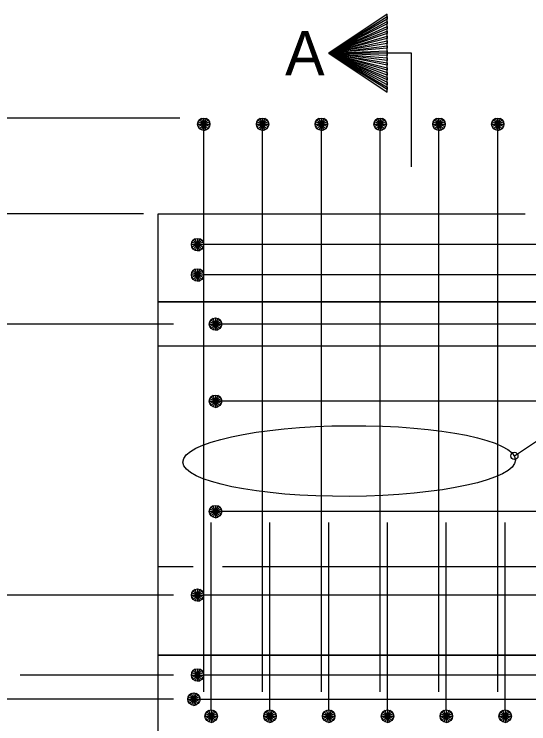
# Model space of a CAD drawing. Extents: x -22.6 to 41.6, y -1.6 to 24.3.
# Drawn here: x 3.317 to 5.505, y 3.598 to 6.613 of the extents above; entities that cross this region are included whole.
import ezdxf

# ---------------------------------------------------------------- set-up
doc = ezdxf.new("R2010")
doc.units = 0
for name, color, linetype in [('Dimension Lines', 7, 'Continuous'), ('Rebar Lines', 7, 'Continuous'), ('Sup Concrete Girder Lines', 7, 'Continuous'), ('Text', 7, 'Continuous')]:
    doc.layers.add(name, color=color, linetype=linetype)

msp = doc.modelspace()

# ---------------------------------------------------------------- linework, layer by layer
at = {"layer": 'Dimension Lines'}
for p, q in [((4.022, 6.1713), (2.5976, 6.1713)), ((3.8668, 5.765), (1.6525, 5.765)), ((3.995, 5.296), (2.7711, 5.296)), ((3.995, 4.1446), (2.7711, 4.1446)), ((3.995, 3.805), (3.3425, 3.805)), ((3.995, 3.7025), (3.1878, 3.7025))]:
    msp.add_line(p, q, dxfattribs=at)
for points in [[(4.903, 6.6126), (4.6549, 6.4473), (4.903, 6.6024), (4.903, 6.5921), (4.6549, 6.4473), (4.903, 6.5818), (4.903, 6.5714), (4.6549, 6.4473), (4.903, 6.561), (4.903, 6.5507), (4.6549, 6.4473), (4.903, 6.5403), (4.903, 6.53), (4.6549, 6.4473), (4.903, 6.5197), (4.903, 6.5094), (4.6549, 6.4473), (4.903, 6.499), (4.903, 6.4887), (4.6549, 6.4473), (4.903, 6.4783), (4.903, 6.4679), (4.6549, 6.4473), (4.903, 6.4576), (4.903, 6.437), (4.6549, 6.4473), (4.903, 6.4266), (4.903, 6.4163), (4.6549, 6.4473), (4.903, 6.4059), (4.903, 6.3956), (4.6549, 6.4473), (4.903, 6.3852), (4.903, 6.3749), (4.6549, 6.4473), (4.903, 6.3645), (4.903, 6.3542), (4.6549, 6.4473), (4.903, 6.3438), (4.903, 6.3335), (4.6549, 6.4473), (4.903, 6.3231), (4.903, 6.3128), (4.6549, 6.4473), (4.903, 6.3024), (4.903, 6.2921), (4.6549, 6.4473), (4.903, 6.282), (4.903, 6.6126), (4.6549, 6.4473), (4.903, 6.6024)], [(5.0058, 5.9638), (5.0058, 6.4473), (4.6549, 6.4473)], [(5.4436, 4.7358), (5.6318, 4.8609), (6.1631, 4.8609)]]:
    msp.add_lwpolyline(points, dxfattribs=at)
msp.add_circle((5.4436, 4.7358), 0.0154, dxfattribs=at)
msp.add_ellipse((4.7415, 4.7141), major_axis=(0.7069, 0.0044), ratio=0.212389, dxfattribs=at)
at = {"layer": 'Rebar Lines'}
for p, q in [((4.1232, 3.7338), (4.1232, 6.1713)), ((4.3732, 3.7338), (4.3732, 6.1713)), ((4.6232, 3.7338), (4.6232, 6.1713)), ((4.8732, 3.7338), (4.8732, 6.1713)), ((5.1232, 3.7338), (5.1232, 6.1713)), ((5.3731, 3.7338), (5.3731, 6.1713)), ((5.8218, 5.6335), (4.1232, 5.6335)), ((6.2558, 5.5047), (4.1232, 5.5047)), ((6.7801, 5.296), (4.1731, 5.296)), ((7.0761, 4.9682), (4.1731, 4.9682)), ((7.0761, 4.4994), (4.1731, 4.4994)), ((4.1545, 3.6567), (4.1545, 4.4525)), ((4.4045, 3.6567), (4.4045, 4.4525)), ((4.6544, 3.6567), (4.6544, 4.4525)), ((4.9044, 3.6567), (4.9044, 4.4525)), ((5.1544, 3.6567), (5.1544, 4.4525)), ((5.4044, 3.6567), (5.4044, 4.4525)), ((7.0761, 4.1446), (4.1232, 4.1446)), ((6.6035, 3.805), (4.1232, 3.805)), ((4.0549, 3.7025), (7.0761, 3.7025))]:
    msp.add_line(p, q, dxfattribs=at)
for points in [[(4.1232, 6.1713), (4.1333, 6.1694), (4.1419, 6.1636), (4.1477, 6.155), (4.1496, 6.1449), (4.1477, 6.1348), (4.1419, 6.1262), (4.1334, 6.1206), (4.1232, 6.1185), (4.1132, 6.1206), (4.1046, 6.1262), (4.0989, 6.1348), (4.0968, 6.1449), (4.0989, 6.155), (4.1045, 6.1636), (4.1131, 6.1694), (4.1232, 6.1713), (4.1232, 6.1449), (4.1232, 6.1185), (4.1334, 6.1206), (4.1232, 6.1449), (4.1419, 6.1262), (4.1477, 6.1348), (4.1232, 6.1449), (4.1496, 6.1449), (4.1477, 6.155), (4.1232, 6.1449), (4.1419, 6.1636), (4.1333, 6.1694), (4.1232, 6.1449), (4.1131, 6.1694), (4.1045, 6.1636), (4.1232, 6.1449), (4.0989, 6.155), (4.0968, 6.1449), (4.1232, 6.1449), (4.0989, 6.1348), (4.1046, 6.1262), (4.1232, 6.1449), (4.1132, 6.1206)], [(4.3732, 6.1713), (4.3833, 6.1694), (4.3919, 6.1636), (4.3976, 6.155), (4.3996, 6.1449), (4.3976, 6.1348), (4.3919, 6.1262), (4.3833, 6.1206), (4.3732, 6.1185), (4.3631, 6.1206), (4.3545, 6.1262), (4.3488, 6.1348), (4.3468, 6.1449), (4.3488, 6.155), (4.3545, 6.1636), (4.3631, 6.1694), (4.3732, 6.1713), (4.3732, 6.1449), (4.3732, 6.1185), (4.3833, 6.1206), (4.3732, 6.1449), (4.3919, 6.1262), (4.3976, 6.1348), (4.3732, 6.1449), (4.3996, 6.1449), (4.3976, 6.155), (4.3732, 6.1449), (4.3919, 6.1636), (4.3833, 6.1694), (4.3732, 6.1449), (4.3631, 6.1694), (4.3545, 6.1636), (4.3732, 6.1449), (4.3488, 6.155), (4.3468, 6.1449), (4.3732, 6.1449), (4.3488, 6.1348), (4.3545, 6.1262), (4.3732, 6.1449), (4.3631, 6.1206)], [(4.6232, 6.1713), (4.6333, 6.1694), (4.6419, 6.1636), (4.6476, 6.155), (4.6496, 6.1449), (4.6476, 6.1348), (4.6419, 6.1262), (4.6333, 6.1206), (4.6232, 6.1185), (4.6131, 6.1206), (4.6045, 6.1262), (4.5988, 6.1348), (4.5968, 6.1449), (4.5988, 6.155), (4.6045, 6.1636), (4.613, 6.1694), (4.6232, 6.1713), (4.6232, 6.1449), (4.6232, 6.1185), (4.6333, 6.1206), (4.6232, 6.1449), (4.6419, 6.1262), (4.6476, 6.1348), (4.6232, 6.1449), (4.6496, 6.1449), (4.6476, 6.155), (4.6232, 6.1449), (4.6419, 6.1636), (4.6333, 6.1694), (4.6232, 6.1449), (4.613, 6.1694), (4.6045, 6.1636), (4.6232, 6.1449), (4.5988, 6.155), (4.5968, 6.1449), (4.6232, 6.1449), (4.5988, 6.1348), (4.6045, 6.1262), (4.6232, 6.1449), (4.6131, 6.1206)], [(4.8732, 6.1713), (4.8832, 6.1694), (4.8918, 6.1636), (4.8975, 6.155), (4.8996, 6.1449), (4.8975, 6.1348), (4.8918, 6.1262), (4.8833, 6.1206), (4.8732, 6.1185), (4.8631, 6.1206), (4.8545, 6.1262), (4.8487, 6.1348), (4.8467, 6.1449), (4.8487, 6.155), (4.8544, 6.1636), (4.863, 6.1694), (4.8732, 6.1713), (4.8732, 6.1449), (4.8732, 6.1185), (4.8833, 6.1206), (4.8732, 6.1449), (4.8918, 6.1262), (4.8975, 6.1348), (4.8732, 6.1449), (4.8996, 6.1449), (4.8975, 6.155), (4.8732, 6.1449), (4.8918, 6.1636), (4.8832, 6.1694), (4.8732, 6.1449), (4.863, 6.1694), (4.8544, 6.1636), (4.8732, 6.1449), (4.8487, 6.155), (4.8467, 6.1449), (4.8732, 6.1449), (4.8487, 6.1348), (4.8545, 6.1262), (4.8732, 6.1449), (4.8631, 6.1206)], [(5.1232, 6.1713), (5.1332, 6.1694), (5.1418, 6.1636), (5.1475, 6.155), (5.1496, 6.1449), (5.1475, 6.1348), (5.1418, 6.1262), (5.1333, 6.1206), (5.1232, 6.1185), (5.1131, 6.1206), (5.1045, 6.1262), (5.0987, 6.1348), (5.0967, 6.1449), (5.0987, 6.155), (5.1044, 6.1636), (5.113, 6.1694), (5.1232, 6.1713), (5.1232, 6.1449), (5.1232, 6.1185), (5.1333, 6.1206), (5.1232, 6.1449), (5.1418, 6.1262), (5.1475, 6.1348), (5.1232, 6.1449), (5.1496, 6.1449), (5.1475, 6.155), (5.1232, 6.1449), (5.1418, 6.1636), (5.1332, 6.1694), (5.1232, 6.1449), (5.113, 6.1694), (5.1044, 6.1636), (5.1232, 6.1449), (5.0987, 6.155), (5.0967, 6.1449), (5.1232, 6.1449), (5.0987, 6.1348), (5.1045, 6.1262), (5.1232, 6.1449), (5.1131, 6.1206)], [(5.3731, 6.1713), (5.3832, 6.1694), (5.3918, 6.1636), (5.3975, 6.155), (5.3995, 6.1449), (5.3975, 6.1348), (5.3918, 6.1262), (5.3832, 6.1206), (5.3731, 6.1185), (5.363, 6.1206), (5.3544, 6.1262), (5.3487, 6.1348), (5.3467, 6.1449), (5.3487, 6.155), (5.3544, 6.1636), (5.363, 6.1694), (5.3731, 6.1713), (5.3731, 6.1449), (5.3731, 6.1185), (5.3832, 6.1206), (5.3731, 6.1449), (5.3918, 6.1262), (5.3975, 6.1348), (5.3731, 6.1449), (5.3995, 6.1449), (5.3975, 6.155), (5.3731, 6.1449), (5.3918, 6.1636), (5.3832, 6.1694), (5.3731, 6.1449), (5.363, 6.1694), (5.3544, 6.1636), (5.3731, 6.1449), (5.3487, 6.155), (5.3467, 6.1449), (5.3731, 6.1449), (5.3487, 6.1348), (5.3544, 6.1262), (5.3731, 6.1449), (5.363, 6.1206)], [(4.0968, 5.6599), (4.1069, 5.6579), (4.1155, 5.6522), (4.1212, 5.6436), (4.1232, 5.6335), (4.1212, 5.6234), (4.1155, 5.6148), (4.107, 5.6091), (4.0968, 5.6071), (4.0868, 5.6091), (4.0782, 5.6148), (4.0724, 5.6234), (4.0704, 5.6335), (4.0724, 5.6436), (4.0781, 5.6521), (4.0867, 5.6579), (4.0968, 5.6599), (4.0968, 5.6335), (4.0968, 5.6071), (4.107, 5.6091), (4.0968, 5.6335), (4.1155, 5.6148), (4.1212, 5.6234), (4.0968, 5.6335), (4.1232, 5.6335), (4.1212, 5.6436), (4.0968, 5.6335), (4.1155, 5.6522), (4.1069, 5.6579), (4.0968, 5.6335), (4.0867, 5.6579), (4.0781, 5.6521), (4.0968, 5.6335), (4.0724, 5.6436), (4.0704, 5.6335), (4.0968, 5.6335), (4.0724, 5.6234), (4.0782, 5.6148), (4.0968, 5.6335), (4.0868, 5.6091)], [(4.0968, 5.5311), (4.1069, 5.5291), (4.1155, 5.5234), (4.1212, 5.5148), (4.1232, 5.5047), (4.1212, 5.4946), (4.1155, 5.486), (4.107, 5.4803), (4.0968, 5.4783), (4.0868, 5.4803), (4.0782, 5.486), (4.0724, 5.4946), (4.0704, 5.5047), (4.0724, 5.5148), (4.0781, 5.5233), (4.0867, 5.5291), (4.0968, 5.5311), (4.0968, 5.5047), (4.0968, 5.4783), (4.107, 5.4803), (4.0968, 5.5047), (4.1155, 5.486), (4.1212, 5.4946), (4.0968, 5.5047), (4.1232, 5.5047), (4.1212, 5.5148), (4.0968, 5.5047), (4.1155, 5.5234), (4.1069, 5.5291), (4.0968, 5.5047), (4.0867, 5.5291), (4.0781, 5.5233), (4.0968, 5.5047), (4.0724, 5.5148), (4.0704, 5.5047), (4.0968, 5.5047), (4.0724, 5.4946), (4.0782, 5.486), (4.0968, 5.5047), (4.0868, 5.4803)], [(4.1731, 5.3224), (4.1832, 5.3204), (4.1918, 5.3147), (4.1975, 5.3061), (4.1995, 5.296), (4.1975, 5.2859), (4.1918, 5.2773), (4.1833, 5.2716), (4.1731, 5.2696), (4.1631, 5.2716), (4.1545, 5.2773), (4.1487, 5.2859), (4.1467, 5.296), (4.1487, 5.3061), (4.1544, 5.3147), (4.163, 5.3204), (4.1731, 5.3224), (4.1731, 5.296), (4.1731, 5.2696), (4.1833, 5.2716), (4.1731, 5.296), (4.1918, 5.2773), (4.1975, 5.2859), (4.1731, 5.296), (4.1995, 5.296), (4.1975, 5.3061), (4.1731, 5.296), (4.1918, 5.3147), (4.1832, 5.3204), (4.1731, 5.296), (4.163, 5.3204), (4.1544, 5.3147), (4.1731, 5.296), (4.1487, 5.3061), (4.1467, 5.296), (4.1731, 5.296), (4.1487, 5.2859), (4.1545, 5.2773), (4.1731, 5.296), (4.1631, 5.2716)], [(4.1731, 4.9946), (4.1832, 4.9926), (4.1918, 4.9869), (4.1975, 4.9783), (4.1995, 4.9682), (4.1975, 4.9581), (4.1918, 4.9495), (4.1833, 4.9438), (4.1731, 4.9418), (4.1631, 4.9438), (4.1545, 4.9495), (4.1487, 4.9581), (4.1467, 4.9682), (4.1487, 4.9783), (4.1544, 4.9868), (4.163, 4.9926), (4.1731, 4.9946), (4.1731, 4.9682), (4.1731, 4.9418), (4.1833, 4.9438), (4.1731, 4.9682), (4.1918, 4.9495), (4.1975, 4.9581), (4.1731, 4.9682), (4.1995, 4.9682), (4.1975, 4.9783), (4.1731, 4.9682), (4.1918, 4.9869), (4.1832, 4.9926), (4.1731, 4.9682), (4.163, 4.9926), (4.1544, 4.9868), (4.1731, 4.9682), (4.1487, 4.9783), (4.1467, 4.9682), (4.1731, 4.9682), (4.1487, 4.9581), (4.1545, 4.9495), (4.1731, 4.9682), (4.1631, 4.9438)], [(4.1731, 4.5258), (4.1832, 4.5238), (4.1918, 4.5181), (4.1975, 4.5095), (4.1995, 4.4994), (4.1975, 4.4893), (4.1918, 4.4807), (4.1833, 4.475), (4.1731, 4.473), (4.1631, 4.475), (4.1545, 4.4807), (4.1487, 4.4893), (4.1467, 4.4994), (4.1487, 4.5095), (4.1544, 4.5181), (4.163, 4.5238), (4.1731, 4.5258), (4.1731, 4.4994), (4.1731, 4.473), (4.1833, 4.475), (4.1731, 4.4994), (4.1918, 4.4807), (4.1975, 4.4893), (4.1731, 4.4994), (4.1995, 4.4994), (4.1975, 4.5095), (4.1731, 4.4994), (4.1918, 4.5181), (4.1832, 4.5238), (4.1731, 4.4994), (4.163, 4.5238), (4.1544, 4.5181), (4.1731, 4.4994), (4.1487, 4.5095), (4.1467, 4.4994), (4.1731, 4.4994), (4.1487, 4.4893), (4.1545, 4.4807), (4.1731, 4.4994), (4.1631, 4.475)], [(4.0968, 4.171), (4.1069, 4.169), (4.1155, 4.1633), (4.1212, 4.1547), (4.1232, 4.1446), (4.1212, 4.1345), (4.1155, 4.1259), (4.107, 4.1202), (4.0968, 4.1182), (4.0868, 4.1202), (4.0782, 4.1259), (4.0724, 4.1345), (4.0704, 4.1446), (4.0724, 4.1547), (4.0781, 4.1633), (4.0867, 4.169), (4.0968, 4.171), (4.0968, 4.1446), (4.0968, 4.1182), (4.107, 4.1202), (4.0968, 4.1446), (4.1155, 4.1259), (4.1212, 4.1345), (4.0968, 4.1446), (4.1232, 4.1446), (4.1212, 4.1547), (4.0968, 4.1446), (4.1155, 4.1633), (4.1069, 4.169), (4.0968, 4.1446), (4.0867, 4.169), (4.0781, 4.1633), (4.0968, 4.1446), (4.0724, 4.1547), (4.0704, 4.1446), (4.0968, 4.1446), (4.0724, 4.1345), (4.0782, 4.1259), (4.0968, 4.1446), (4.0868, 4.1202)], [(4.0968, 3.8314), (4.1069, 3.8295), (4.1155, 3.8237), (4.1212, 3.8151), (4.1232, 3.805), (4.1212, 3.7949), (4.1155, 3.7863), (4.107, 3.7807), (4.0968, 3.7786), (4.0868, 3.7807), (4.0782, 3.7863), (4.0724, 3.7949), (4.0704, 3.805), (4.0724, 3.8151), (4.0781, 3.8237), (4.0867, 3.8295), (4.0968, 3.8314), (4.0968, 3.805), (4.0968, 3.7786), (4.107, 3.7807), (4.0968, 3.805), (4.1155, 3.7863), (4.1212, 3.7949), (4.0968, 3.805), (4.1232, 3.805), (4.1212, 3.8151), (4.0968, 3.805), (4.1155, 3.8237), (4.1069, 3.8295), (4.0968, 3.805), (4.0867, 3.8295), (4.0781, 3.8237), (4.0968, 3.805), (4.0724, 3.8151), (4.0704, 3.805), (4.0968, 3.805), (4.0724, 3.7949), (4.0782, 3.7863), (4.0968, 3.805), (4.0868, 3.7807)], [(4.0813, 3.7289), (4.0914, 3.727), (4.1, 3.7212), (4.1057, 3.7126), (4.1077, 3.7025), (4.1057, 3.6924), (4.1, 3.6838), (4.0915, 3.6782), (4.0813, 3.6761), (4.0712, 3.6782), (4.0627, 3.6838), (4.0569, 3.6924), (4.0549, 3.7025), (4.0569, 3.7126), (4.0626, 3.7212), (4.0711, 3.727), (4.0813, 3.7289), (4.0813, 3.7025), (4.0813, 3.6761), (4.0915, 3.6782), (4.0813, 3.7025), (4.1, 3.6838), (4.1057, 3.6924), (4.0813, 3.7025), (4.1077, 3.7025), (4.1057, 3.7126), (4.0813, 3.7025), (4.1, 3.7212), (4.0914, 3.727), (4.0813, 3.7025), (4.0711, 3.727), (4.0626, 3.7212), (4.0813, 3.7025), (4.0569, 3.7126), (4.0549, 3.7025), (4.0813, 3.7025), (4.0569, 3.6924), (4.0627, 3.6838), (4.0813, 3.7025), (4.0712, 3.6782)], [(4.1545, 3.6567), (4.1646, 3.6547), (4.1732, 3.649), (4.179, 3.6404), (4.1809, 3.6303), (4.179, 3.6202), (4.1732, 3.6116), (4.1646, 3.6059), (4.1545, 3.6039), (4.1444, 3.6059), (4.1358, 3.6116), (4.1301, 3.6202), (4.1281, 3.6303), (4.1301, 3.6404), (4.1358, 3.6489), (4.1444, 3.6547), (4.1545, 3.6567), (4.1545, 3.6303), (4.1545, 3.6039), (4.1646, 3.6059), (4.1545, 3.6303), (4.1732, 3.6116), (4.179, 3.6202), (4.1545, 3.6303), (4.1809, 3.6303), (4.179, 3.6404), (4.1545, 3.6303), (4.1732, 3.649), (4.1646, 3.6547), (4.1545, 3.6303), (4.1444, 3.6547), (4.1358, 3.6489), (4.1545, 3.6303), (4.1301, 3.6404), (4.1281, 3.6303), (4.1545, 3.6303), (4.1301, 3.6202), (4.1358, 3.6116), (4.1545, 3.6303), (4.1444, 3.6059)], [(4.4045, 3.6567), (4.4146, 3.6547), (4.4232, 3.649), (4.4289, 3.6404), (4.4309, 3.6303), (4.4289, 3.6202), (4.4232, 3.6116), (4.4146, 3.6059), (4.4045, 3.6039), (4.3944, 3.6059), (4.3858, 3.6116), (4.38, 3.6202), (4.378, 3.6303), (4.38, 3.6404), (4.3858, 3.6489), (4.3943, 3.6547), (4.4045, 3.6567), (4.4045, 3.6303), (4.4045, 3.6039), (4.4146, 3.6059), (4.4045, 3.6303), (4.4232, 3.6116), (4.4289, 3.6202), (4.4045, 3.6303), (4.4309, 3.6303), (4.4289, 3.6404), (4.4045, 3.6303), (4.4232, 3.649), (4.4146, 3.6547), (4.4045, 3.6303), (4.3943, 3.6547), (4.3858, 3.6489), (4.4045, 3.6303), (4.38, 3.6404), (4.378, 3.6303), (4.4045, 3.6303), (4.38, 3.6202), (4.3858, 3.6116), (4.4045, 3.6303), (4.3944, 3.6059)], [(4.6544, 3.6567), (4.6645, 3.6547), (4.6731, 3.649), (4.6789, 3.6404), (4.6808, 3.6303), (4.6789, 3.6202), (4.6731, 3.6116), (4.6646, 3.6059), (4.6544, 3.6039), (4.6444, 3.6059), (4.6358, 3.6116), (4.63, 3.6201), (4.628, 3.6303), (4.63, 3.6404), (4.6357, 3.6489), (4.6443, 3.6547), (4.6544, 3.6567), (4.6544, 3.6303), (4.6544, 3.6039), (4.6646, 3.6059), (4.6544, 3.6303), (4.6731, 3.6116), (4.6789, 3.6202), (4.6544, 3.6303), (4.6808, 3.6303), (4.6789, 3.6404), (4.6544, 3.6303), (4.6731, 3.649), (4.6645, 3.6547), (4.6544, 3.6303), (4.6443, 3.6547), (4.6357, 3.6489), (4.6544, 3.6303), (4.63, 3.6404), (4.628, 3.6303), (4.6544, 3.6303), (4.63, 3.6201), (4.6358, 3.6116), (4.6544, 3.6303), (4.6444, 3.6059)], [(4.9044, 3.6567), (4.9145, 3.6547), (4.9231, 3.649), (4.9288, 3.6404), (4.9308, 3.6303), (4.9288, 3.6202), (4.9231, 3.6116), (4.9145, 3.6059), (4.9044, 3.6039), (4.8943, 3.6059), (4.8857, 3.6116), (4.88, 3.6201), (4.878, 3.6303), (4.88, 3.6404), (4.8857, 3.6489), (4.8943, 3.6547), (4.9044, 3.6567), (4.9044, 3.6303), (4.9044, 3.6039), (4.9145, 3.6059), (4.9044, 3.6303), (4.9231, 3.6116), (4.9288, 3.6202), (4.9044, 3.6303), (4.9308, 3.6303), (4.9288, 3.6404), (4.9044, 3.6303), (4.9231, 3.649), (4.9145, 3.6547), (4.9044, 3.6303), (4.8943, 3.6547), (4.8857, 3.6489), (4.9044, 3.6303), (4.88, 3.6404), (4.878, 3.6303), (4.9044, 3.6303), (4.88, 3.6201), (4.8857, 3.6116), (4.9044, 3.6303), (4.8943, 3.6059)], [(5.1544, 3.6567), (5.1645, 3.6547), (5.1731, 3.649), (5.1788, 3.6404), (5.1808, 3.6303), (5.1788, 3.6202), (5.1731, 3.6116), (5.1645, 3.6059), (5.1544, 3.6039), (5.1443, 3.6059), (5.1357, 3.6116), (5.13, 3.6202), (5.128, 3.6303), (5.13, 3.6404), (5.1357, 3.6489), (5.1443, 3.6547), (5.1544, 3.6567), (5.1544, 3.6303), (5.1544, 3.6039), (5.1645, 3.6059), (5.1544, 3.6303), (5.1731, 3.6116), (5.1788, 3.6202), (5.1544, 3.6303), (5.1808, 3.6303), (5.1788, 3.6404), (5.1544, 3.6303), (5.1731, 3.649), (5.1645, 3.6547), (5.1544, 3.6303), (5.1443, 3.6547), (5.1357, 3.6489), (5.1544, 3.6303), (5.13, 3.6404), (5.128, 3.6303), (5.1544, 3.6303), (5.13, 3.6202), (5.1357, 3.6116), (5.1544, 3.6303), (5.1443, 3.6059)], [(5.4044, 3.6567), (5.4145, 3.6547), (5.4231, 3.649), (5.4288, 3.6404), (5.4308, 3.6303), (5.4288, 3.6202), (5.4231, 3.6116), (5.4145, 3.6059), (5.4044, 3.6039), (5.3943, 3.6059), (5.3857, 3.6116), (5.38, 3.6202), (5.378, 3.6303), (5.38, 3.6404), (5.3857, 3.6489), (5.3943, 3.6547), (5.4044, 3.6567), (5.4044, 3.6303), (5.4044, 3.6039), (5.4145, 3.6059), (5.4044, 3.6303), (5.4231, 3.6116), (5.4288, 3.6202), (5.4044, 3.6303), (5.4308, 3.6303), (5.4288, 3.6404), (5.4044, 3.6303), (5.4231, 3.649), (5.4145, 3.6547), (5.4044, 3.6303), (5.3943, 3.6547), (5.3857, 3.6489), (5.4044, 3.6303), (5.38, 3.6404), (5.378, 3.6303), (5.4044, 3.6303), (5.38, 3.6202), (5.3857, 3.6116), (5.4044, 3.6303), (5.3943, 3.6059)]]:
    msp.add_lwpolyline(points, dxfattribs=at)
at = {"layer": 'Sup Concrete Girder Lines'}
for p, q in [((3.9298, 5.39), (3.9298, 5.765)), ((3.9298, 5.2025), (3.9298, 5.39)), ((3.9298, 5.39), (6.7536, 5.39)), ((6.7577, 5.39), (3.9298, 5.39)), ((3.9298, 4.265), (3.9298, 5.2025)), ((7.0794, 5.2025), (3.9298, 5.2025)), ((4.0787, 4.265), (3.9298, 4.265)), ((3.9298, 3.89), (3.9298, 4.265)), ((7.2146, 4.265), (4.2024, 4.265)), ((3.9298, 3.515), (3.9298, 3.89)), ((3.9298, 3.89), (6.9951, 3.89)), ((7.0296, 3.89), (3.9298, 3.89))]:
    msp.add_line(p, q, dxfattribs=at)
msp.add_lwpolyline([(3.9298, 5.765), (5.4903, 5.765)], dxfattribs=at)

# ---------------------------------------------------------------- texts
at = {"layer": 'Text'}
msp.add_text('A', height=0.188, dxfattribs=at).set_placement((4.4691, 6.3533))

doc.saveas('drawing.dxf')
